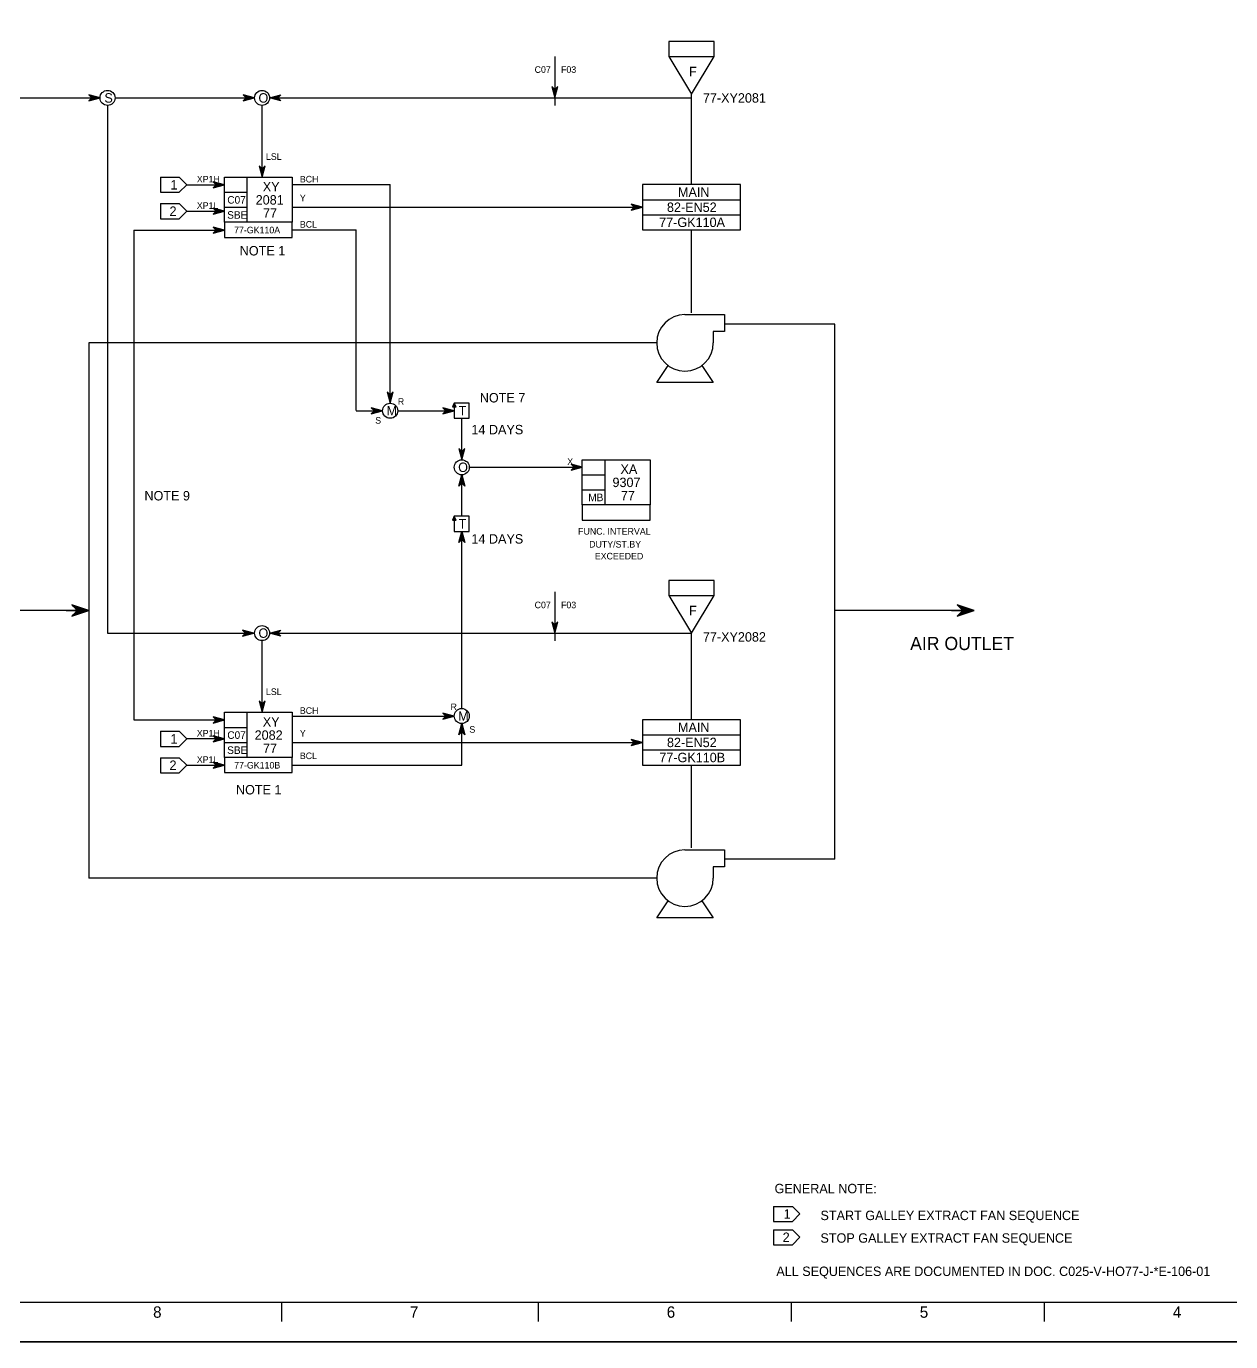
# Model space of a CAD drawing. Extents: x 0 to 841, y 0 to 594.
# Drawn here: x 283.4 to 603.1, y 0 to 349 of the extents above; entities that cross this region are included whole.
import ezdxf

# ---------------------------------------------------------------- set-up
doc = ezdxf.new("R2010")
doc.units = 0
for name, color, linetype in [('01-LIN-025-A', 7, 'Continuous'), ('09-LIN-050-B', 7, 'Continuous'), ('12-LIN-100-A', 7, 'Continuous'), ('15-LIN-025-PHAN', 7, 'Continuous'), ('16-LIN-035-WEBL', 7, 'Continuous'), ('18-LIN-025-SP', 7, 'Continuous'), ('36-TXT-035', 7, 'Continuous'), ('40-', 7, 'Continuous'), ('45-', 7, 'Continuous'), ('46-', 7, 'Continuous'), ('48-BOR-018', 7, 'Continuous'), ('50-REV-035-TRNG', 7, 'Continuous'), ('53-FAB-UD', 7, 'Continuous')]:
    doc.layers.add(name, color=color, linetype=linetype)

msp = doc.modelspace()

# ---------------------------------------------------------------- linework, layer by layer
at = {"layer": '01-LIN-025-A'}
for p, q in [((648.95, 10.38), (10.33, 10.38)), ((351.14, 10.38), (351.14, 5.35)), ((419.3, 10.38), (419.3, 5.35)), ((486.46, 10.38), (486.46, 5.35)), ((553.61, 10.38), (553.61, 5.35))]:
    msp.add_line(p, q, dxfattribs=at)
for points in [[(423.68, 341.02), (423.68, 328.02)], [(423.68, 198.98), (423.68, 185.98)], [(295.5, 195.5), (297, 194), (295.5, 192.5), (300, 194), (295.5, 195.5)], [(295.6, 195.4), (295.6, 195.47)], [(530.5, 195.5), (532, 194), (530.5, 192.5), (535, 194), (530.5, 195.5)], [(530.6, 195.4), (530.6, 195.47)], [(294, 194), (300, 194)], [(295.6, 192.53), (295.6, 192.6)], [(295.7, 195.3), (295.7, 195.43)], [(295.7, 192.57), (295.7, 192.7)], [(295.8, 195.2), (295.8, 195.4)], [(295.8, 192.6), (295.8, 192.8)], [(295.9, 195.1), (295.9, 195.37)], [(295.9, 192.63), (295.9, 192.9)], [(296, 195), (296, 195.33)], [(296, 192.67), (296, 193)], [(296.1, 194.9), (296.1, 195.3)], [(296.1, 192.7), (296.1, 193.1)], [(296.2, 194.8), (296.2, 195.27)], [(296.2, 192.73), (296.2, 193.2)], [(296.3, 194.7), (296.3, 195.23)], [(296.3, 192.77), (296.3, 193.3)], [(296.4, 194.6), (296.4, 195.2)], [(296.4, 192.8), (296.4, 193.4)], [(296.5, 194.5), (296.5, 195.17)], [(296.5, 192.83), (296.5, 193.5)], [(296.6, 194.4), (296.6, 195.13)], [(296.6, 192.87), (296.6, 193.6)], [(296.7, 194.3), (296.7, 195.1)], [(296.7, 192.9), (296.7, 193.7)], [(296.8, 194.2), (296.8, 195.07)], [(296.8, 192.93), (296.8, 193.8)], [(296.9, 194.1), (296.9, 195.03)], [(296.9, 192.97), (296.9, 193.9)], [(297, 194), (297, 195)], [(297, 193), (297, 194)], [(297.1, 193.03), (297.1, 194.97)], [(297.2, 193.07), (297.2, 194.93)], [(297.3, 193.1), (297.3, 194.9)], [(297.4, 193.13), (297.4, 194.87)], [(297.5, 193.17), (297.5, 194.83)], [(297.6, 193.2), (297.6, 194.8)], [(297.7, 193.23), (297.7, 194.77)], [(297.8, 193.27), (297.8, 194.73)], [(297.9, 193.3), (297.9, 194.7)], [(298, 193.33), (298, 194.67)], [(298.1, 193.37), (298.1, 194.63)], [(298.2, 193.4), (298.2, 194.6)], [(298.3, 193.43), (298.3, 194.57)], [(298.4, 193.47), (298.4, 194.53)], [(298.5, 193.5), (298.5, 194.5)], [(298.6, 193.53), (298.6, 194.47)], [(298.7, 193.57), (298.7, 194.43)], [(298.8, 193.6), (298.8, 194.4)], [(298.9, 193.63), (298.9, 194.37)], [(299, 193.67), (299, 194.33)], [(299.1, 193.7), (299.1, 194.3)], [(299.2, 193.73), (299.2, 194.27)], [(299.3, 193.77), (299.3, 194.23)], [(299.4, 193.8), (299.4, 194.2)], [(299.5, 193.83), (299.5, 194.17)], [(299.6, 193.87), (299.6, 194.13)], [(299.7, 193.9), (299.7, 194.1)], [(299.8, 193.93), (299.8, 194.07)], [(299.9, 193.97), (299.9, 194.03)], [(529, 194), (535, 194)], [(530.6, 192.53), (530.6, 192.6)], [(530.7, 195.3), (530.7, 195.43)], [(530.7, 192.57), (530.7, 192.7)], [(530.8, 195.2), (530.8, 195.4)], [(530.8, 192.6), (530.8, 192.8)], [(530.9, 195.1), (530.9, 195.37)], [(530.9, 192.63), (530.9, 192.9)], [(531, 195), (531, 195.33)], [(531, 192.67), (531, 193)], [(531.1, 194.9), (531.1, 195.3)], [(531.1, 192.7), (531.1, 193.1)], [(531.2, 194.8), (531.2, 195.27)], [(531.2, 192.73), (531.2, 193.2)], [(531.3, 194.7), (531.3, 195.23)], [(531.3, 192.77), (531.3, 193.3)], [(531.4, 194.6), (531.4, 195.2)], [(531.4, 192.8), (531.4, 193.4)], [(531.5, 194.5), (531.5, 195.17)], [(531.5, 192.83), (531.5, 193.5)], [(531.6, 194.4), (531.6, 195.13)], [(531.6, 192.87), (531.6, 193.6)], [(531.7, 194.3), (531.7, 195.1)], [(531.7, 192.9), (531.7, 193.7)], [(531.8, 194.2), (531.8, 195.07)], [(531.8, 192.93), (531.8, 193.8)], [(531.9, 194.1), (531.9, 195.03)], [(531.9, 192.97), (531.9, 193.9)], [(532, 194), (532, 195)], [(532, 193), (532, 194)], [(532.1, 193.03), (532.1, 194.97)], [(532.2, 193.07), (532.2, 194.93)], [(532.3, 193.1), (532.3, 194.9)], [(532.4, 193.13), (532.4, 194.87)], [(532.5, 193.17), (532.5, 194.83)], [(532.6, 193.2), (532.6, 194.8)], [(532.7, 193.23), (532.7, 194.77)], [(532.8, 193.27), (532.8, 194.73)], [(532.9, 193.3), (532.9, 194.7)], [(533, 193.33), (533, 194.67)], [(533.1, 193.37), (533.1, 194.63)], [(533.2, 193.4), (533.2, 194.6)], [(533.3, 193.43), (533.3, 194.57)], [(533.4, 193.47), (533.4, 194.53)], [(533.5, 193.5), (533.5, 194.5)], [(533.6, 193.53), (533.6, 194.47)], [(533.7, 193.57), (533.7, 194.43)], [(533.8, 193.6), (533.8, 194.4)], [(533.9, 193.63), (533.9, 194.37)], [(534, 193.67), (534, 194.33)], [(534.1, 193.7), (534.1, 194.3)], [(534.2, 193.73), (534.2, 194.27)], [(534.3, 193.77), (534.3, 194.23)], [(534.4, 193.8), (534.4, 194.2)], [(534.5, 193.83), (534.5, 194.17)], [(534.6, 193.87), (534.6, 194.13)], [(534.7, 193.9), (534.7, 194.1)], [(534.8, 193.93), (534.8, 194.07)], [(534.9, 193.97), (534.9, 194.03)]]:
    msp.add_lwpolyline(points, dxfattribs=at)
at = {"layer": '09-LIN-050-B'}
msp.add_lwpolyline([(0, 0), (841, 0), (841, 594), (0, 594)], close=True, dxfattribs=at)
at = {"layer": '12-LIN-100-A'}
for p, q in [((319.03, 308.95), (319.03, 304.95)), ((319.03, 308.95), (324.03, 308.95)), ((326.03, 306.95), (324.03, 308.95)), ((319.03, 304.95), (324.03, 304.95)), ((324.03, 304.95), (326.03, 306.95)), ((319.03, 301.95), (319.03, 297.95)), ((319.03, 301.95), (324.03, 301.95)), ((326.03, 299.95), (324.03, 301.95)), ((447, 303), (473, 303)), ((319.03, 297.95), (324.03, 297.95)), ((324.03, 297.95), (326.03, 299.95)), ((447, 299), (473, 299)), ((319.03, 161.95), (319.03, 157.95)), ((319.03, 161.95), (324.03, 161.95)), ((326.03, 159.95), (324.03, 161.95)), ((447, 161), (473, 161)), ((319.03, 157.95), (324.03, 157.95)), ((324.03, 157.95), (326.03, 159.95)), ((319.03, 154.95), (319.03, 150.95)), ((319.03, 154.95), (324.03, 154.95)), ((326.03, 152.95), (324.03, 154.95)), ((447, 157), (473, 157)), ((319.03, 150.95), (324.03, 150.95)), ((324.03, 150.95), (326.03, 152.95)), ((481.76, 35.9), (481.76, 31.9)), ((481.76, 35.9), (486.76, 35.9)), ((488.76, 33.9), (486.76, 35.9)), ((481.76, 31.9), (486.76, 31.9)), ((486.76, 31.9), (488.76, 33.9)), ((481.76, 29.71), (481.76, 25.71)), ((481.76, 29.71), (486.76, 29.71)), ((488.76, 27.71), (486.76, 29.71)), ((481.76, 25.71), (486.76, 25.71)), ((486.76, 25.71), (488.76, 27.71))]:
    msp.add_line(p, q, dxfattribs=at)
for points in [[(0, 594), (841, 594), (841, 0), (0, 0)], [(447, 295), (473, 295), (473, 307), (447, 307)], [(447, 153), (473, 153), (473, 165), (447, 165)]]:
    msp.add_lwpolyline(points, close=True, dxfattribs=at)
at = {"layer": '15-LIN-025-PHAN'}
for p, q in [((458.25, 272.5), (468.75, 272.5)), ((468.75, 272.5), (468.75, 268)), ((468.75, 268), (465.75, 268)), ((465.75, 268), (465.75, 265)), ((450.75, 254.5), (453.75, 259)), ((462.75, 259), (465.75, 254.5)), ((465.75, 254.5), (450.75, 254.5)), ((458.25, 130.5), (468.75, 130.5)), ((468.75, 130.5), (468.75, 126)), ((468.75, 126), (465.75, 126)), ((465.75, 126), (465.75, 123)), ((450.75, 112.5), (453.75, 117)), ((462.75, 117), (465.75, 112.5)), ((465.75, 112.5), (450.75, 112.5))]:
    msp.add_line(p, q, dxfattribs=at)
for centre, start, end in [((458.25, 265), 90, 180), ((458.25, 265), 180, 270), ((458.25, 265), 270, 0), ((458.25, 123), 90, 180), ((458.25, 123), 180, 270), ((458.25, 123), 270, 0)]:
    msp.add_arc(centre, 7.5, start, end, dxfattribs=at)
at = {"layer": '16-LIN-035-WEBL'}
for p, q in [((460, 272.5), (460, 272.5)), ((468.75, 270.25), (468.75, 270.25)), ((450.75, 265), (450.75, 265)), ((460, 130.5), (460, 130.5)), ((468.75, 128.25), (468.75, 128.25)), ((450.75, 123), (450.75, 123))]:
    msp.add_line(p, q, dxfattribs=at)
at = {"layer": '18-LIN-025-SP'}
for p, q in [((460, 307), (460, 331)), ((460, 273), (460, 295)), ((460, 273), (460, 291)), ((460, 165), (460, 188)), ((460, 131), (460, 153)), ((460, 131), (460, 149))]:
    msp.add_line(p, q, dxfattribs=at)
at = {"layer": '40-'}
for p, q in [((498, 270), (468.72, 270)), ((498, 265), (498, 270)), ((450.75, 265), (300, 265)), ((300, 265), (300, 123)), ((498, 128), (498, 265)), ((300, 194), (265, 194)), ((533, 194), (498, 194)), ((498, 128), (468.72, 128)), ((450.75, 123), (300, 123))]:
    msp.add_line(p, q, dxfattribs=at)
at = {"layer": '46-'}
for p, q in [((423.68, 332.22), (422.88, 333.02)), ((422.88, 333.02), (423.68, 330.02)), ((423.68, 332.02), (423.08, 332.62)), ((423.08, 332.62), (423.68, 330.42)), ((423.68, 331.82), (423.28, 332.22)), ((423.28, 332.22), (423.68, 330.82)), ((423.68, 331.62), (423.48, 331.82)), ((423.48, 331.82), (423.68, 331.22)), ((423.68, 330.02), (424.48, 333.02)), ((424.48, 333.02), (423.68, 332.22)), ((423.68, 330.42), (424.28, 332.62)), ((424.28, 332.62), (423.68, 332.02)), ((423.68, 330.82), (424.08, 332.22)), ((424.08, 332.22), (423.68, 331.82)), ((423.68, 331.22), (423.88, 331.82)), ((423.88, 331.82), (423.68, 331.62)), ((303, 330), (300, 330.8)), ((300, 330.8), (300.8, 330)), ((300.8, 330), (300, 329.2)), ((300, 329.2), (303, 330)), ((302.6, 330), (300.4, 330.6)), ((300.4, 330.6), (301, 330)), ((301, 330), (300.4, 329.4)), ((300.4, 329.4), (302.6, 330)), ((302.2, 330), (300.8, 330.4)), ((300.8, 330.4), (301.2, 330)), ((301.2, 330), (300.8, 329.6)), ((300.8, 329.6), (302.2, 330)), ((301.8, 330), (301.2, 330.2)), ((301.2, 330.2), (301.4, 330)), ((301.4, 330), (301.2, 329.8)), ((301.2, 329.8), (301.8, 330)), ((344, 330), (341, 330.8)), ((341, 330.8), (341.8, 330)), ((341.8, 330), (341, 329.2)), ((341, 329.2), (344, 330)), ((343.6, 330), (341.4, 330.6)), ((341.4, 330.6), (342, 330)), ((342, 330), (341.4, 329.4)), ((341.4, 329.4), (343.6, 330)), ((343.2, 330), (341.8, 330.4)), ((341.8, 330.4), (342.2, 330)), ((342.2, 330), (341.8, 329.6)), ((341.8, 329.6), (343.2, 330)), ((342.8, 330), (342.2, 330.2)), ((342.2, 330.2), (342.4, 330)), ((342.4, 330), (342.2, 329.8)), ((342.2, 329.8), (342.8, 330)), ((348, 330), (351, 330.8)), ((351, 329.2), (348, 330)), ((348.4, 330), (350.6, 330.6)), ((350.6, 329.4), (348.4, 330)), ((348.8, 330), (350.2, 330.4)), ((350.2, 329.6), (348.8, 330)), ((349.2, 330), (349.8, 330.2)), ((349.8, 329.8), (349.2, 330)), ((349.8, 330.2), (349.6, 330)), ((349.6, 330), (349.8, 329.8)), ((350.2, 330.4), (349.8, 330)), ((349.8, 330), (350.2, 329.6)), ((350.6, 330.6), (350, 330)), ((350, 330), (350.6, 329.4)), ((351, 330.8), (350.2, 330)), ((350.2, 330), (351, 329.2)), ((346, 311.2), (345.2, 312)), ((345.2, 312), (346, 309)), ((346, 311), (345.4, 311.6)), ((345.4, 311.6), (346, 309.4)), ((346, 310.8), (345.6, 311.2)), ((345.6, 311.2), (346, 309.8)), ((346, 310.6), (345.8, 310.8)), ((345.8, 310.8), (346, 310.2)), ((346, 309), (346.8, 312)), ((346.8, 312), (346, 311.2)), ((346, 309.4), (346.6, 311.6)), ((346.6, 311.6), (346, 311)), ((346, 309.8), (346.4, 311.2)), ((346.4, 311.2), (346, 310.8)), ((346, 310.2), (346.2, 310.8)), ((346.2, 310.8), (346, 310.6)), ((336.03, 306.95), (333.03, 307.75)), ((333.03, 307.75), (333.83, 306.95)), ((335.63, 306.95), (333.43, 307.55)), ((333.43, 307.55), (334.03, 306.95)), ((335.23, 306.95), (333.83, 307.35)), ((333.83, 307.35), (334.23, 306.95)), ((334.83, 306.95), (334.23, 307.15)), ((334.23, 307.15), (334.43, 306.95)), ((333.83, 306.95), (333.03, 306.15)), ((333.03, 306.15), (336.03, 306.95)), ((334.03, 306.95), (333.43, 306.35)), ((333.43, 306.35), (335.63, 306.95)), ((334.23, 306.95), (333.83, 306.55)), ((333.83, 306.55), (335.23, 306.95)), ((334.43, 306.95), (334.23, 306.75)), ((334.23, 306.75), (334.83, 306.95)), ((336.03, 299.95), (333.03, 300.75)), ((333.03, 300.75), (333.83, 299.95)), ((335.63, 299.95), (333.43, 300.55)), ((333.43, 300.55), (334.03, 299.95)), ((335.23, 299.95), (333.83, 300.35)), ((333.83, 300.35), (334.23, 299.95)), ((334.83, 299.95), (334.23, 300.15)), ((334.23, 300.15), (334.43, 299.95)), ((447, 301), (444, 301.8)), ((444, 301.8), (444.8, 301)), ((444.8, 301), (444, 300.2)), ((444, 300.2), (447, 301)), ((446.6, 301), (444.4, 301.6)), ((444.4, 301.6), (445, 301)), ((445, 301), (444.4, 300.4)), ((444.4, 300.4), (446.6, 301)), ((446.2, 301), (444.8, 301.4)), ((444.8, 301.4), (445.2, 301)), ((445.2, 301), (444.8, 300.6)), ((444.8, 300.6), (446.2, 301)), ((445.8, 301), (445.2, 301.2)), ((445.2, 301.2), (445.4, 301)), ((445.4, 301), (445.2, 300.8)), ((445.2, 300.8), (445.8, 301)), ((333.83, 299.95), (333.03, 299.15)), ((333.03, 299.15), (336.03, 299.95)), ((334.03, 299.95), (333.43, 299.35)), ((333.43, 299.35), (335.63, 299.95)), ((334.23, 299.95), (333.83, 299.55)), ((333.83, 299.55), (335.23, 299.95)), ((334.43, 299.95), (334.23, 299.75)), ((334.23, 299.75), (334.83, 299.95)), ((336.03, 294.93), (333.03, 295.73)), ((333.03, 295.73), (333.83, 294.93)), ((333.83, 294.93), (333.03, 294.13)), ((333.03, 294.13), (336.03, 294.93)), ((335.63, 294.93), (333.43, 295.53)), ((333.43, 295.53), (334.03, 294.93)), ((334.03, 294.93), (333.43, 294.33)), ((333.43, 294.33), (335.63, 294.93)), ((335.23, 294.93), (333.83, 295.33)), ((333.83, 295.33), (334.23, 294.93)), ((334.23, 294.93), (333.83, 294.53)), ((333.83, 294.53), (335.23, 294.93)), ((334.83, 294.93), (334.23, 295.13)), ((334.23, 295.13), (334.43, 294.93)), ((334.43, 294.93), (334.23, 294.73)), ((334.23, 294.73), (334.83, 294.93)), ((380, 251.2), (379.2, 252)), ((379.2, 252), (380, 249)), ((380, 251), (379.4, 251.6)), ((379.4, 251.6), (380, 249.4)), ((380, 249), (380.8, 252)), ((380.8, 252), (380, 251.2)), ((380, 249.4), (380.6, 251.6)), ((380.6, 251.6), (380, 251)), ((378, 247), (375, 247.8)), ((375, 247.8), (375.8, 247)), ((380, 250.8), (379.6, 251.2)), ((379.6, 251.2), (380, 249.8)), ((380, 250.6), (379.8, 250.8)), ((379.8, 250.8), (380, 250.2)), ((380, 249.8), (380.4, 251.2)), ((380.4, 251.2), (380, 250.8)), ((380, 250.2), (380.2, 250.8)), ((380.2, 250.8), (380, 250.6)), ((397, 247), (394, 247.8)), ((394, 247.8), (394.8, 247)), ((375.8, 247), (375, 246.2)), ((375, 246.2), (378, 247)), ((377.6, 247), (375.4, 247.6)), ((375.4, 247.6), (376, 247)), ((376, 247), (375.4, 246.4)), ((375.4, 246.4), (377.6, 247)), ((377.2, 247), (375.8, 247.4)), ((375.8, 247.4), (376.2, 247)), ((376.2, 247), (375.8, 246.6)), ((375.8, 246.6), (377.2, 247)), ((376.8, 247), (376.2, 247.2)), ((376.2, 247.2), (376.4, 247)), ((376.4, 247), (376.2, 246.8)), ((376.2, 246.8), (376.8, 247)), ((394.8, 247), (394, 246.2)), ((394, 246.2), (397, 247)), ((396.6, 247), (394.4, 247.6)), ((394.4, 247.6), (395, 247)), ((395, 247), (394.4, 246.4)), ((394.4, 246.4), (396.6, 247)), ((396.2, 247), (394.8, 247.4)), ((394.8, 247.4), (395.2, 247)), ((395.2, 247), (394.8, 246.6)), ((394.8, 246.6), (396.2, 247)), ((395.8, 247), (395.2, 247.2)), ((395.2, 247.2), (395.4, 247)), ((395.4, 247), (395.2, 246.8)), ((395.2, 246.8), (395.8, 247)), ((399, 236.2), (398.2, 237)), ((398.2, 237), (399, 234)), ((399, 236), (398.4, 236.6)), ((398.4, 236.6), (399, 234.4)), ((399, 235.8), (398.6, 236.2)), ((398.6, 236.2), (399, 234.8)), ((399, 235.6), (398.8, 235.8)), ((398.8, 235.8), (399, 235.2)), ((399, 234), (399.8, 237)), ((399.8, 237), (399, 236.2)), ((399, 234.4), (399.6, 236.6)), ((399.6, 236.6), (399, 236)), ((399, 234.8), (399.4, 236.2)), ((399.4, 236.2), (399, 235.8)), ((399, 235.2), (399.2, 235.8)), ((399.2, 235.8), (399, 235.6)), ((431, 232), (428, 232.8)), ((428, 232.8), (428.8, 232)), ((428.8, 232), (428, 231.2)), ((428, 231.2), (431, 232)), ((430.6, 232), (428.4, 232.6)), ((428.4, 232.6), (429, 232)), ((429, 232), (428.4, 231.4)), ((428.4, 231.4), (430.6, 232)), ((430.2, 232), (428.8, 232.4)), ((428.8, 232.4), (429.2, 232)), ((429.2, 232), (428.8, 231.6)), ((428.8, 231.6), (430.2, 232)), ((429.8, 232), (429.2, 232.2)), ((429.2, 232.2), (429.4, 232)), ((429.4, 232), (429.2, 231.8)), ((429.2, 231.8), (429.8, 232)), ((398.2, 227), (399, 230)), ((399, 227.8), (398.2, 227)), ((398.4, 227.4), (399, 229.6)), ((399, 228), (398.4, 227.4)), ((398.6, 227.8), (399, 229.2)), ((399, 228.2), (398.6, 227.8)), ((398.8, 228.2), (399, 228.8)), ((399, 228.4), (398.8, 228.2)), ((399, 230), (399.8, 227)), ((399, 229.6), (399.6, 227.4)), ((399, 229.2), (399.4, 227.8)), ((399, 228.8), (399.2, 228.2)), ((399.2, 228.2), (399, 228.4)), ((399.4, 227.8), (399, 228.2)), ((399.6, 227.4), (399, 228)), ((399.8, 227), (399, 227.8)), ((398.2, 212), (399, 215)), ((398.4, 212.4), (399, 214.6)), ((399, 213), (398.4, 212.4)), ((398.6, 212.8), (399, 214.2)), ((399, 213.2), (398.6, 212.8)), ((398.8, 213.2), (399, 213.8)), ((399, 213.4), (398.8, 213.2)), ((399, 215), (399.8, 212)), ((399, 214.6), (399.6, 212.4)), ((399, 214.2), (399.4, 212.8)), ((399, 213.8), (399.2, 213.2)), ((399.2, 213.2), (399, 213.4)), ((399.4, 212.8), (399, 213.2)), ((399.6, 212.4), (399, 213)), ((399, 212.8), (398.2, 212)), ((399.8, 212), (399, 212.8)), ((343.84, 188.01), (340.84, 188.81)), ((340.84, 188.81), (341.64, 188.01)), ((343.44, 188.01), (341.24, 188.61)), ((341.24, 188.61), (341.84, 188.01)), ((348, 188), (351, 188.8)), ((348.4, 188), (350.6, 188.6)), ((350.6, 188.6), (350, 188)), ((351, 188.8), (350.2, 188)), ((423.68, 190.18), (422.88, 190.98)), ((422.88, 190.98), (423.68, 187.98)), ((423.68, 189.98), (423.08, 190.58)), ((423.08, 190.58), (423.68, 188.38)), ((423.68, 189.78), (423.28, 190.18)), ((423.28, 190.18), (423.68, 188.78)), ((423.68, 189.58), (423.48, 189.78)), ((423.48, 189.78), (423.68, 189.18)), ((423.68, 187.98), (424.48, 190.98)), ((424.48, 190.98), (423.68, 190.18)), ((423.68, 188.38), (424.28, 190.58)), ((424.28, 190.58), (423.68, 189.98)), ((423.68, 188.78), (424.08, 190.18)), ((424.08, 190.18), (423.68, 189.78)), ((423.68, 189.18), (423.88, 189.78)), ((423.88, 189.78), (423.68, 189.58)), ((341.64, 188.01), (340.84, 187.21)), ((340.84, 187.21), (343.84, 188.01)), ((341.84, 188.01), (341.24, 187.41)), ((341.24, 187.41), (343.44, 188.01)), ((343.04, 188.01), (341.64, 188.41)), ((341.64, 188.41), (342.04, 188.01)), ((342.04, 188.01), (341.64, 187.61)), ((341.64, 187.61), (343.04, 188.01)), ((342.64, 188.01), (342.04, 188.21)), ((342.04, 188.21), (342.24, 188.01)), ((342.24, 188.01), (342.04, 187.81)), ((342.04, 187.81), (342.64, 188.01)), ((351, 187.2), (348, 188)), ((350.6, 187.4), (348.4, 188)), ((348.8, 188), (350.2, 188.4)), ((350.2, 187.6), (348.8, 188)), ((349.2, 188), (349.8, 188.2)), ((349.8, 187.8), (349.2, 188)), ((349.8, 188.2), (349.6, 188)), ((349.6, 188), (349.8, 187.8)), ((350.2, 188.4), (349.8, 188)), ((349.8, 188), (350.2, 187.6)), ((350, 188), (350.6, 187.4)), ((350.2, 188), (351, 187.2)), ((346, 169.2), (345.2, 170)), ((345.2, 170), (346, 167)), ((346, 169), (345.4, 169.6)), ((345.4, 169.6), (346, 167.4)), ((346, 168.8), (345.6, 169.2)), ((345.6, 169.2), (346, 167.8)), ((346, 168.6), (345.8, 168.8)), ((345.8, 168.8), (346, 168.2)), ((346, 167), (346.8, 170)), ((346.8, 170), (346, 169.2)), ((346, 167.4), (346.6, 169.6)), ((346.6, 169.6), (346, 169)), ((346, 167.8), (346.4, 169.2)), ((346.4, 169.2), (346, 168.8)), ((346, 168.2), (346.2, 168.8)), ((346.2, 168.8), (346, 168.6)), ((336.03, 164.95), (333.03, 165.75)), ((333.03, 165.75), (333.83, 164.95)), ((333.83, 164.95), (333.03, 164.15)), ((333.03, 164.15), (336.03, 164.95)), ((335.63, 164.95), (333.43, 165.55)), ((333.43, 165.55), (334.03, 164.95)), ((334.03, 164.95), (333.43, 164.35)), ((333.43, 164.35), (335.63, 164.95)), ((335.23, 164.95), (333.83, 165.35)), ((333.83, 165.35), (334.23, 164.95)), ((334.23, 164.95), (333.83, 164.55)), ((333.83, 164.55), (335.23, 164.95)), ((334.83, 164.95), (334.23, 165.15)), ((334.23, 165.15), (334.43, 164.95)), ((334.43, 164.95), (334.23, 164.75)), ((334.23, 164.75), (334.83, 164.95)), ((397, 166), (394, 166.8)), ((394, 166.8), (394.8, 166)), ((394.8, 166), (394, 165.2)), ((394, 165.2), (397, 166)), ((396.6, 166), (394.4, 166.6)), ((394.4, 166.6), (395, 166)), ((395, 166), (394.4, 165.4)), ((394.4, 165.4), (396.6, 166)), ((396.2, 166), (394.8, 166.4)), ((394.8, 166.4), (395.2, 166)), ((395.2, 166), (394.8, 165.6)), ((394.8, 165.6), (396.2, 166)), ((395.8, 166), (395.2, 166.2)), ((395.2, 166.2), (395.4, 166)), ((395.4, 166), (395.2, 165.8)), ((395.2, 165.8), (395.8, 166)), ((336.03, 159.95), (333.03, 160.75)), ((333.03, 160.75), (333.83, 159.95)), ((335.63, 159.95), (333.43, 160.55)), ((333.43, 160.55), (334.03, 159.95)), ((398.2, 161), (399, 164)), ((399, 161.8), (398.2, 161)), ((398.4, 161.4), (399, 163.6)), ((399, 162), (398.4, 161.4)), ((398.6, 161.8), (399, 163.2)), ((399, 162.2), (398.6, 161.8)), ((398.8, 162.2), (399, 162.8)), ((399, 162.4), (398.8, 162.2)), ((399, 164), (399.8, 161)), ((399, 163.6), (399.6, 161.4)), ((399, 163.2), (399.4, 161.8)), ((399, 162.8), (399.2, 162.2)), ((399.2, 162.2), (399, 162.4)), ((399.4, 161.8), (399, 162.2)), ((399.6, 161.4), (399, 162)), ((399.8, 161), (399, 161.8)), ((333.83, 159.95), (333.03, 159.15)), ((333.03, 159.15), (336.03, 159.95)), ((334.03, 159.95), (333.43, 159.35)), ((333.43, 159.35), (335.63, 159.95)), ((335.23, 159.95), (333.83, 160.35)), ((333.83, 160.35), (334.23, 159.95)), ((334.23, 159.95), (333.83, 159.55)), ((333.83, 159.55), (335.23, 159.95)), ((334.83, 159.95), (334.23, 160.15)), ((334.23, 160.15), (334.43, 159.95)), ((334.43, 159.95), (334.23, 159.75)), ((334.23, 159.75), (334.83, 159.95)), ((447, 159), (444, 159.8)), ((444, 159.8), (444.8, 159)), ((444.8, 159), (444, 158.2)), ((444, 158.2), (447, 159)), ((446.6, 159), (444.4, 159.6)), ((444.4, 159.6), (445, 159)), ((445, 159), (444.4, 158.4)), ((444.4, 158.4), (446.6, 159)), ((446.2, 159), (444.8, 159.4)), ((444.8, 159.4), (445.2, 159)), ((445.2, 159), (444.8, 158.6)), ((444.8, 158.6), (446.2, 159)), ((445.8, 159), (445.2, 159.2)), ((445.2, 159.2), (445.4, 159)), ((445.4, 159), (445.2, 158.8)), ((445.2, 158.8), (445.8, 159)), ((336.03, 152.93), (333.03, 153.73)), ((333.03, 153.73), (333.83, 152.93)), ((333.83, 152.93), (333.03, 152.13)), ((333.03, 152.13), (336.03, 152.93)), ((335.63, 152.93), (333.43, 153.53)), ((333.43, 153.53), (334.03, 152.93)), ((334.03, 152.93), (333.43, 152.33)), ((333.43, 152.33), (335.63, 152.93)), ((335.23, 152.93), (333.83, 153.33)), ((333.83, 153.33), (334.23, 152.93)), ((334.23, 152.93), (333.83, 152.53)), ((333.83, 152.53), (335.23, 152.93)), ((334.83, 152.93), (334.23, 153.13)), ((334.23, 153.13), (334.43, 152.93)), ((334.43, 152.93), (334.23, 152.73)), ((334.23, 152.73), (334.83, 152.93))]:
    msp.add_line(p, q, dxfattribs=at)
for points in [[(146.05, 330), (303, 330)], [(307, 330), (344, 330)], [(348, 330), (460, 330)], [(305, 328), (305, 188)], [(346.05, 309), (346.05, 327.91)], [(326.03, 306.95), (336.03, 306.95)], [(354, 307), (379.98, 307)], [(379.98, 249.05), (379.98, 307)], [(354, 301), (447, 301)], [(326.03, 299.95), (336.03, 299.95)], [(312, 294.95), (336.03, 294.95)], [(312, 294.95), (312, 165)], [(354, 295), (370.98, 295)], [(370.98, 247.05), (370.98, 295)], [(371, 247), (378, 247)], [(382, 247), (397, 247)], [(399, 234), (399, 245)], [(401.05, 232), (431, 232)], [(399, 219), (399, 230)], [(398.98, 168.05), (398.98, 214)], [(305, 188), (344, 188)], [(346.05, 167), (346.05, 185.91)], [(348.03, 188), (460, 188)], [(312, 165), (336, 165)], [(354, 166), (397, 166)], [(399, 153), (399, 164)], [(326, 160), (336, 160)], [(354, 159), (447, 159)], [(326, 153), (336, 153)], [(354, 153), (399, 153)]]:
    msp.add_lwpolyline(points, dxfattribs=at)
at = {"layer": '48-BOR-018'}
for p, q in [((336, 309), (354, 309)), ((336, 297), (336, 309)), ((342, 309), (342, 297)), ((354, 309), (354, 297)), ((336, 305), (342, 305)), ((336, 301), (342, 301)), ((354, 297), (336, 297)), ((336, 297), (336, 293)), ((354, 293), (354, 297)), ((336, 293), (354, 293)), ((397, 249), (396.5, 248)), ((396.5, 248), (397.5, 248)), ((396.64, 248.1), (397.03, 248.73)), ((396.8, 248.1), (397.03, 248.5)), ((397.35, 248.1), (396.8, 248.1)), ((397.19, 248.18), (396.95, 248.18)), ((397.5, 248), (397, 249)), ((397.03, 248.73), (397.35, 248.1)), ((397.03, 248.5), (397.19, 248.18)), ((431, 234), (449, 234)), ((431, 222), (431, 234)), ((437, 234), (437, 222)), ((449, 234), (449, 222)), ((431, 230), (437, 230)), ((431, 226), (437, 226)), ((449, 222), (431, 222)), ((431, 222), (431, 218)), ((449, 218), (449, 222)), ((397, 219), (396.5, 218)), ((396.5, 218), (397.5, 218)), ((396.64, 218.1), (397.03, 218.73)), ((396.8, 218.1), (397.03, 218.5)), ((397.35, 218.1), (396.8, 218.1)), ((397.19, 218.18), (396.95, 218.18)), ((397.5, 218), (397, 219)), ((397.03, 218.73), (397.35, 218.1)), ((397.03, 218.5), (397.19, 218.18)), ((431, 218), (449, 218)), ((336, 167), (354, 167)), ((336, 155), (336, 167)), ((342, 167), (342, 155)), ((354, 167), (354, 155)), ((336, 163), (342, 163)), ((336, 159), (342, 159)), ((354, 155), (336, 155)), ((336, 155), (336, 151)), ((354, 151), (354, 155)), ((336, 151), (354, 151))]:
    msp.add_line(p, q, dxfattribs=at)
for points in [[(397, 245), (401, 245), (401, 249), (397, 249)], [(397, 215), (401, 215), (401, 219), (397, 219)]]:
    msp.add_lwpolyline(points, close=True, dxfattribs=at)
for centre in [(305, 330), (346, 330), (380, 247), (399, 232), (346, 188), (399, 166)]:
    msp.add_circle(centre, 2, dxfattribs=at)
at = {"layer": '53-FAB-UD'}
for p, q in [((466, 345), (454, 345)), ((454, 345), (454, 341)), ((466, 341), (466, 345)), ((454, 341), (466, 341)), ((454, 341), (460, 331)), ((460, 331), (466, 341)), ((466, 202), (454, 202)), ((454, 202), (454, 198)), ((466, 198), (466, 202)), ((454, 198), (466, 198)), ((454, 198), (460, 188)), ((460, 188), (466, 198))]:
    msp.add_line(p, q, dxfattribs=at)

# ---------------------------------------------------------------- texts
at = {"layer": '01-LIN-025-A'}
for s, p in [('8', (317.08, 6.35)), ('7', (385.24, 6.35)), ('6', (453.4, 6.35)), ('5', (520.56, 6.35)), ('4', (587.72, 6.35))]:
    msp.add_text(s, height=3.02, dxfattribs=at).set_placement(p)
at = {"layer": '12-LIN-100-A'}
for s, p in [('77-XY2081', (463, 328.75)), ('1', (321.7, 305.7)), ('MAIN', (456.39, 303.75)), ('2', (321.44, 298.7)), ('82-EN52', (453.46, 299.75)), ('77-GK110A', (451.39, 295.75)), ('77-XY2082', (463, 185.75)), ('MAIN', (456.39, 161.75)), ('1', (321.7, 158.7)), ('82-EN52', (453.46, 157.75)), ('2', (321.44, 151.7)), ('77-GK110B', (451.43, 153.75)), ('GENERAL NOTE:', (482.02, 39.38)), ('1', (484.43, 32.65)), ('START GALLEY EXTRACT FAN SEQUENCE', (494.21, 32.26)), ('2', (484.18, 26.46)), ('STOP GALLEY EXTRACT FAN SEQUENCE', (494.2, 26.26)), ('ALL SEQUENCES ARE DOCUMENTED IN DOC. C025-V-HO77-J-*E-106-01', (482.49, 17.43))]:
    msp.add_text(s, height=2.5, dxfattribs=at).set_placement(p)
at = {"layer": '36-TXT-035'}
msp.add_text('AIR OUTLET', height=3.5, dxfattribs=at).set_placement((518, 183.5))
at = {"layer": '45-'}
for s, p in [('C07', (418.34, 336.65)), ('F03', (425.34, 336.65)), ('LSL', (347.03, 313.57)), ('XP1H', (328.69, 307.57)), ('BCH', (356.03, 307.57)), ('Y', (356.03, 302.57)), ('XP1L', (328.69, 300.57)), ('BCL', (356.03, 295.57)), ('R', (382.03, 248.57)), ('S', (376.03, 243.57)), ('X', (427, 232.63)), ('C07', (418.34, 194.6)), ('F03', (425.34, 194.6)), ('LSL', (347.03, 171.57)), ('BCH', (356.03, 166.57)), ('R', (396.03, 167.57)), ('XP1H', (328.69, 160.57)), ('Y', (356.03, 160.57)), ('S', (401.03, 161.57)), ('XP1L', (328.69, 153.57)), ('BCL', (356.03, 154.57))]:
    msp.add_text(s, height=1.75, dxfattribs=at).set_placement(p)
at = {"layer": '50-REV-035-TRNG'}
for s, height, p in [('S', 2.5, (304.16, 328.75)), ('O', 2.5, (345.05, 328.75)), ('XY', 2.5, (346.19, 305.2)), ('C07', 2, (336.78, 301.95)), ('2081', 2.5, (344.31, 301.7)), ('77', 2.5, (346.26, 298.2)), ('SBE', 2, (336.75, 297.95)), ('77-GK110A', 1.75, (338.57, 294.07)), ('NOTE 1', 2.5, (340.08, 288.2)), ('NOTE 7', 2.5, (403.79, 249.2)), ('M', 2.5, (379.05, 245.75)), ('T', 2.5, (398.16, 245.75)), ('14 DAYS', 2.5, (401.57, 240.75)), ('O', 2.5, (398.05, 230.75)), ('XA', 2.5, (441.13, 230.25)), ('9307', 2.5, (439, 226.75)), ('NOTE 9', 2.5, (314.79, 223.2)), ('MB', 2, (432.58, 223)), ('77', 2.5, (441.23, 223.25)), ('T', 2.5, (398.16, 215.75)), ('14 DAYS', 2.5, (401.57, 211.75)), ('FUNC. INTERVAL', 1.7496, (429.88, 214.13)), ('DUTY/ST.BY', 1.75, (432.81, 210.7)), ('EXCEEDED', 1.75, (434.31, 207.55)), ('O', 2.5, (345.05, 186.75)), ('XY', 2.5, (346.19, 163.2)), ('M', 2.5, (398.05, 164.75)), ('C07', 2, (336.78, 159.95)), ('2082', 2.5, (344.03, 159.7)), ('SBE', 2, (336.75, 155.95)), ('77', 2.5, (346.26, 156.2)), ('77-GK110B', 1.75, (338.6, 152.07)), ('NOTE 1', 2.5, (339.08, 145.2))]:
    msp.add_text(s, height=height, dxfattribs=at).set_placement(p)
at = {"layer": '53-FAB-UD'}
for p in [(459.34, 335.75), (459.34, 192.75)]:
    msp.add_text('F', height=2.5, dxfattribs=at).set_placement(p)

doc.saveas('drawing.dxf')
